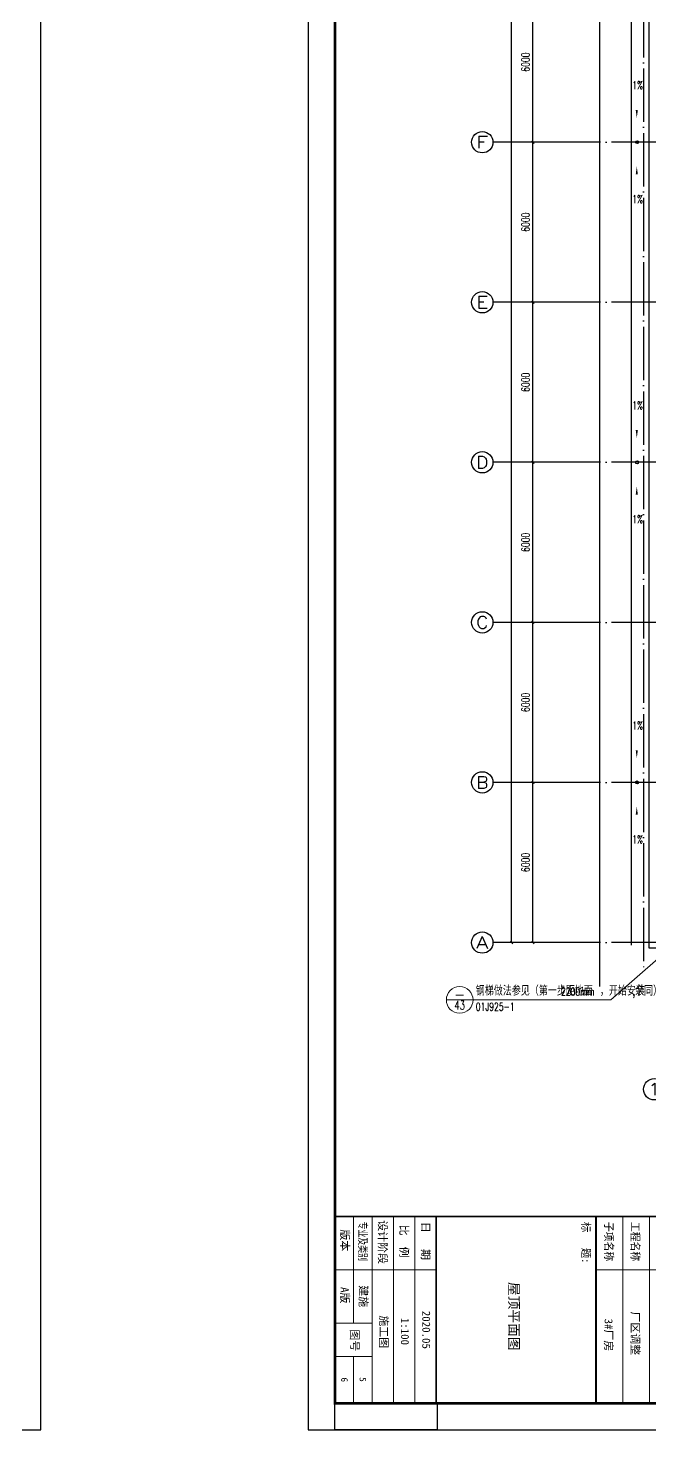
# Model space of a CAD drawing. Extents: x 683431 to 951238, y -788560 to -543702.
# Drawn here: x 881327 to 904660, y -719850 to -667300 of the extents above; entities that cross this region are included whole.
import ezdxf
from ezdxf.enums import TextEntityAlignment as Align

# ---------------------------------------------------------------- set-up
doc = ezdxf.new("R2010")
doc.units = 0
doc.header["$LTSCALE"] = 1000
doc.header["$MEASUREMENT"] = 0
doc.linetypes.add('DOTE', pattern=[2.42, 2, -0.2, 0.02, -0.2])
for name, color, linetype in [('AXIS', 3, 'Continuous'), ('AXIS_TEXT', 7, 'Continuous'), ('BZ_标准图框', 7, 'Continuous'), ('DIM_SYMB', 3, 'Continuous'), ('DOTE', 1, 'Continuous'), ('PUB_TEXT', 3, 'Continuous'), ('PUB_TITLE', 4, 'Continuous'), ('RAIL', 163, 'Continuous'), ('TK(图框线)', 45, 'Continuous')]:
    doc.layers.add(name, color=color, linetype=linetype)
doc.layers.add('DIM_IDEN', color=3, linetype='Continuous', lineweight=13)
doc.layers.add('VHSoft_barcode', color=7, linetype='Continuous', plot=False)
doc.styles.add('-宋体', font='', dxfattribs={"width": 0.8})
doc.styles.add('_TCH_AXIS', font='COMPLEX', dxfattribs={"bigfont": 'GBCBIG'})
doc.styles.add('_TCH_DIM', font='SIMPLEX', dxfattribs={"bigfont": 'GBCBIG'})
doc.styles.add('_TCH_DIM_T3', font='SIMPLEX', dxfattribs={"width": 0.705882, "bigfont": 'GBCBIG'})
doc.styles.add('_TCH_LABEL', font='COMPLEX', dxfattribs={"bigfont": 'GBCBIG'})
doc.styles.add('COMPLEX', font='COMPLEX')
doc.styles.add('HT', font='')
doc.styles.add('宋体', font='')
doc.styles.get('-宋体').set_extended_font_data('SimSun')
doc.styles.get('HT').set_extended_font_data('SimHei')
doc.styles.get('宋体').set_extended_font_data('SimSun')
doc.dimstyles.new('_TCH_ARCH&&100', dxfattribs={"dimtxt": 297.5, "dimasz": 100, "dimexe": 250, "dimexo": 300, "dimgap": 126.25, "dimtad": 1, "dimdec": 0, "dimzin": 0, "dimdsep": 46, "dimtxsty": '_TCH_DIM_T3', "dimblk": 'ARCHTICK', "dimcen": 0.09, "dimazin": 2, "dimtfac": 1, "dimtdec": 0, "dimtix": 1, "dimtmove": 2, "dimatfit": 3, "dimfxl": 0, "dimtolj": 1, "dimtzin": 0, "dimarcsym": 0})

# ---------------------------------------------------------------- blocks, each defined once
blk = doc.blocks.new('ht34rwe4')
h = blk.add_hatch(color=1)
h.paths.add_polyline_path([(738520, -622688), (738520, -619537), (737594, -619537), (737003, -620561), (735676, -620561), (735676, -619844), (735676, -619537), (735369, -619537), (735369, -620868), (737180, -620868), (737771, -619844), (738213, -619844), (738213, -622381), (738059, -622381), (737468, -621357), (735369, -621357), (735369, -622688), (735676, -622688), (735676, -622381), (735676, -621869), (737172, -621869), (737645, -622688)])
h.paths.add_polyline_path([(737822, -622381), (737349, -621562), (735676, -621562), (735676, -621459), (737409, -621459), (737941, -622381)], flags=16)
h = blk.add_hatch(color=1)
h.paths.add_polyline_path([(737468, -622688), (737290, -622381), (737058, -622381), (737058, -622688)])
h.paths.add_polyline_path([(736905, -622381), (736649, -622381), (736649, -622688), (736905, -622688)])
h.paths.add_polyline_path([(736495, -622381), (736239, -622381), (736239, -622688), (736495, -622688)])
h.paths.add_polyline_path([(735829, -622688), (736085, -622688), (736085, -622381), (735829, -622381)])
h.paths.add_polyline_path([(736884, -620356), (737062, -620049), (735881, -620049), (735881, -620356)])
h.paths.add_polyline_path([(737417, -619537), (737058, -619537), (737058, -619844), (737239, -619844)])
h.paths.add_polyline_path([(736905, -619537), (736649, -619537), (736649, -619844), (736905, -619844)])
h.paths.add_polyline_path([(736239, -619844), (736495, -619844), (736495, -619537), (736239, -619537)])
h.paths.add_polyline_path([(736085, -619844), (736085, -619537), (735829, -619537), (735829, -619844)])
for points in [[(735676, -619537), (735369, -619537), (735369, -620868), (737180, -620868), (737771, -619844), (738213, -619844), (738213, -622381), (738059, -622381), (737468, -621357), (735369, -621357), (735369, -622688), (735676, -622688)], [(735676, -619537), (735676, -619844)], [(735676, -621869), (737172, -621869), (737645, -622688), (738520, -622688), (738520, -619537), (737594, -619537), (737003, -620561), (735676, -620561), (735676, -619844)], [(737417, -619537), (737058, -619537), (737058, -619844), (737239, -619844)], [(737417, -619537), (737239, -619844)], [(737941, -622381), (737409, -621459), (735676, -621459)], [(735676, -621562), (735676, -621459)], [(737822, -622381), (737349, -621562), (735676, -621562)], [(735676, -622381), (735676, -621869)], [(737645, -622688), (737316, -622118)], [(735676, -622381), (735676, -622688)], [(737290, -622381), (737058, -622381), (737058, -622688), (737468, -622688)], [(737468, -622688), (737290, -622381)], [(737941, -622381), (737822, -622381)]]:
    blk.add_lwpolyline(points)
for points in [[(736085, -619537), (735829, -619537), (735829, -619844), (736085, -619844)], [(736495, -619537), (736239, -619537), (736239, -619844), (736495, -619844)], [(736905, -619537), (736649, -619537), (736649, -619844), (736905, -619844)], [(736884, -620356), (737062, -620049), (735881, -620049), (735881, -620356)], [(736085, -622381), (735829, -622381), (735829, -622688), (736085, -622688)], [(736495, -622381), (736239, -622381), (736239, -622688), (736495, -622688)], [(736905, -622381), (736649, -622381), (736649, -622688), (736905, -622688)]]:
    blk.add_lwpolyline(points, close=True)
at = {"layer": 'BZ_标准图框'}
for points, const_width in [([(684531, -617629), (741931, -617629)], 70), ([(685231, -617629), (685231, -621629)], 35), ([(685931, -617629), (685931, -624629)], 35), ([(685931, -617629), (685931, -624629)], 35), ([(686731, -617629), (686731, -624629)], 35), ([(687531, -617629), (687531, -624629)], 35), ([(688331, -617629), (688331, -624629)], 70), ([(694331, -617629), (694331, -624629)], 70), ([(695331, -617629), (695331, -624629)], 35), ([(696331, -617629), (696331, -624629)], 35), ([(697331, -617629), (697331, -624629)], 35), ([(698331, -617629), (698331, -624629)], 70), ([(699131, -617629), (699131, -624629)], 35), ([(699131, -617629), (699131, -624629)], 35), ([(699931, -617629), (699931, -624629)], 35), ([(700731, -617629), (700731, -624629)], 35), ([(701531, -617629), (701531, -624629)], 35), ([(702331, -617629), (702331, -624629)], 35), ([(703131, -617629), (703131, -624629)], 35), ([(703931, -617629), (703931, -624629)], 35), ([(704731, -617629), (704731, -624629)], 70), ([(714001, -624629), (714001, -617629)], 50), ([(714801, -624629), (714801, -617629)], 35), ([(715601, -624629), (715601, -617629)], 35), ([(716401, -624629), (716401, -617629)], 35), ([(717201, -624629), (717201, -617629)], 35), ([(718001, -624629), (718001, -617629)], 35), ([(718801, -617629), (718801, -624629)], 70), ([(728819, -617661), (728819, -624661)], 70), ([(684531, -619629), (685931, -619629)], 35), ([(685931, -619629), (688331, -619629)], 35), ([(694331, -619629), (704731, -619629)], 35), ([(718801, -619629), (714001, -619629)], 35), ([(684531, -621629), (685931, -621629)], 35), ([(698330, -622629), (704731, -622629)], 35), ([(718801, -622629), (714001, -622629)], 35), ([(684531, -622879), (685931, -622879)], 35), ([(685231, -622879), (685231, -624629)], 35)]:
    blk.add_lwpolyline(points, dxfattribs=dict(at, const_width=const_width))
at = {"layer": 'VHSoft_barcode'}
blk.add_lwpolyline([(684531, -624629), (688364, -624629), (688364, -625629), (684531, -625629)], close=True, dxfattribs=at)
at = {"layer": 'BZ_标准图框', "style": 'HT'}
for s, height, width, p in [('专业及类别', 300, 0.7, (685428, -617822)), ('标   题:', 300, 0.95, (693803, -617831)), ('子项名称', 300, 0.9, (694662, -617830)), ('工程名称', 300, 0.9, (695653, -617830)), ('建设单位', 300, 0.9, (696639, -617837)), ('工程编号', 300, 0.9, (697693, -617844)), ('专业负责人', 300, 0.7, (700999, -617871)), ('方案设计人', 300, 0.7, (701806, -617872)), ('项目负责人', 300, 0.7, (702608, -617845)), ('给 排 水', 300, 0.85, (715836, -617918)), ('会签', 300, 0.85, (718227, -617923)), ('工程设计证书编号（甲级）：A134023074', 400, 0.6, (732360, -617920)), ('专业', 300, 0.85, (718218, -618665))]:
    blk.add_text(s, height=height, rotation=270, dxfattribs=dict(at, width=width)).set_placement(p)
for s, p in [('设计阶段', (686175, -617770)), ('比  例', (686977, -617938)), ('日   期', (687787, -617826)), ('制   图', (698605, -617874)), ('设   计', (699374, -617897)), ('校   对', (700176, -617903)), ('审   核', (703384, -617844)), ('审   定', (704150, -617857)), ('出图专用章', (713476, -617900)), ('电   气', (714246, -617926)), ('暖   通', (715020, -617936)), ('结   构', (716654, -617927)), ('建   筑', (717439, -617923)), ('注册师印章', (728185, -617930)), ('版本 ', (684754, -618112)), ('会签', (718267, -620191)), ('(正楷)', (718258, -621112)), ('图号', (685126, -621860))]:
    blk.add_text(s, height=300, rotation=270, dxfattribs=at).set_placement(p)
at = {"layer": 'BZ_标准图框', "style": 'HT', "width": 0.5}
blk.add_text('宣城市建筑设计院有限公司', height=700, rotation=270, dxfattribs=at).set_placement((733527, -621091), align=Align.CENTER)
at = {"layer": 'TK(图框线)'}
for s, style, p in [('安徽泰乐玛科技有限公司', 'HT', (696658, -619629)), ('A版', 'HT', (684754, -620273)), ('建施', 'HT', (685454, -620207)), ('P20-067', '宋体', (697648, -620516)), ('胡良东', 'HT', (698555, -620516)), ('胡良东', 'HT', (699391, -620516)), ('李  勇', 'HT', (700131, -620509)), ('罗绎涛', 'HT', (702584, -620476)), ('徐  冬', 'HT', (703371, -620505)), ('董  荣', 'HT', (714252, -620646)), ('张  涛', 'HT', (715847, -620646)), ('周百平', 'HT', (716644, -620646)), ('胡良东', 'HT', (717469, -620646)), ('施工图', 'HT', (686218, -621333)), ('1:100', 'HT', (687011, -621425)), ('2020.05', 'HT', (687811, -621163)), ('厂区调整', 'HT', (695651, -621189))]:
    blk.add_text(s, height=300, rotation=270, dxfattribs=dict(at, style=style)).set_placement(p)
blk = doc.blocks.new('_ArchTick')
at = {"color": 0, "linetype": 'ByBlock', "const_width": 0.4}
blk.add_lwpolyline([(-0.5, -0.5), (0.5, 0.5)], dxfattribs=at)
blk = doc.blocks.new('*D151')
at = {"layer": 'AXIS', "color": 0, "lineweight": -2}
for p, q in [((902468, -695578), (900018, -695578)), ((900268, -701578), (900268, -695578)), ((902468, -701578), (900018, -701578))]:
    blk.add_line(p, q, dxfattribs=at)
at = {"layer": 'Defpoints', "color": 0}
for p in [(900268, -695578), (902768, -695578), (902768, -701578)]:
    blk.add_point(p, dxfattribs=at)
at = {"layer": 'AXIS', "color": 0, "lineweight": -2, "xscale": 100, "yscale": 100, "zscale": 100}
for p, rotation in [((900268, -695578), 90), ((900268, -701578), 270)]:
    blk.add_blockref('_ArchTick', p, dxfattribs=dict(at, rotation=rotation))
at = {"layer": 'AXIS', "color": 0, "insert": (899993, -698578), "char_height": 297.5, "attachment_point": 5, "rotation": 90, "style": '_TCH_DIM_T3'}
blk.add_mtext('\\A1;6000', dxfattribs=at)
blk = doc.blocks.new('*D152')
at = {"layer": 'AXIS', "color": 0, "lineweight": -2}
for p, q in [((902468, -689578), (900018, -689578)), ((900268, -695578), (900268, -689578)), ((902468, -695578), (900018, -695578))]:
    blk.add_line(p, q, dxfattribs=at)
at = {"layer": 'Defpoints', "color": 0}
for p in [(900268, -689578), (902768, -689578), (902768, -695578)]:
    blk.add_point(p, dxfattribs=at)
at = {"layer": 'AXIS', "color": 0, "lineweight": -2, "xscale": 100, "yscale": 100, "zscale": 100}
for p, rotation in [((900268, -689578), 90), ((900268, -695578), 270)]:
    blk.add_blockref('_ArchTick', p, dxfattribs=dict(at, rotation=rotation))
at = {"layer": 'AXIS', "color": 0, "insert": (899993, -692578), "char_height": 297.5, "attachment_point": 5, "rotation": 90, "style": '_TCH_DIM_T3'}
blk.add_mtext('\\A1;6000', dxfattribs=at)
blk = doc.blocks.new('*D153')
at = {"layer": 'AXIS', "color": 0, "lineweight": -2}
for p, q in [((902468, -683578), (900018, -683578)), ((900268, -689578), (900268, -683578)), ((902468, -689578), (900018, -689578))]:
    blk.add_line(p, q, dxfattribs=at)
at = {"layer": 'Defpoints', "color": 0}
for p in [(900268, -683578), (902768, -683578), (902768, -689578)]:
    blk.add_point(p, dxfattribs=at)
at = {"layer": 'AXIS', "color": 0, "lineweight": -2, "xscale": 100, "yscale": 100, "zscale": 100}
for p, rotation in [((900268, -683578), 90), ((900268, -689578), 270)]:
    blk.add_blockref('_ArchTick', p, dxfattribs=dict(at, rotation=rotation))
at = {"layer": 'AXIS', "color": 0, "insert": (899993, -686578), "char_height": 297.5, "attachment_point": 5, "rotation": 90, "style": '_TCH_DIM_T3'}
blk.add_mtext('\\A1;6000', dxfattribs=at)
blk = doc.blocks.new('*D154')
at = {"layer": 'AXIS', "color": 0, "lineweight": -2}
for p, q in [((902468, -677578), (900018, -677578)), ((900268, -683578), (900268, -677578)), ((902468, -683578), (900018, -683578))]:
    blk.add_line(p, q, dxfattribs=at)
at = {"layer": 'Defpoints', "color": 0}
for p in [(900268, -677578), (902768, -677578), (902768, -683578)]:
    blk.add_point(p, dxfattribs=at)
at = {"layer": 'AXIS', "color": 0, "lineweight": -2, "xscale": 100, "yscale": 100, "zscale": 100}
for p, rotation in [((900268, -677578), 90), ((900268, -683578), 270)]:
    blk.add_blockref('_ArchTick', p, dxfattribs=dict(at, rotation=rotation))
at = {"layer": 'AXIS', "color": 0, "insert": (899993, -680578), "char_height": 297.5, "attachment_point": 5, "rotation": 90, "style": '_TCH_DIM_T3'}
blk.add_mtext('\\A1;6000', dxfattribs=at)
blk = doc.blocks.new('*D155')
at = {"layer": 'AXIS', "color": 0, "lineweight": -2}
for p, q in [((902468, -671578), (900018, -671578)), ((900268, -677578), (900268, -671578)), ((902468, -677578), (900018, -677578))]:
    blk.add_line(p, q, dxfattribs=at)
at = {"layer": 'Defpoints', "color": 0}
for p in [(900268, -671578), (902768, -671578), (902768, -677578)]:
    blk.add_point(p, dxfattribs=at)
at = {"layer": 'AXIS', "color": 0, "lineweight": -2, "xscale": 100, "yscale": 100, "zscale": 100}
for p, rotation in [((900268, -671578), 90), ((900268, -677578), 270)]:
    blk.add_blockref('_ArchTick', p, dxfattribs=dict(at, rotation=rotation))
at = {"layer": 'AXIS', "color": 0, "insert": (899993, -674578), "char_height": 297.5, "attachment_point": 5, "rotation": 90, "style": '_TCH_DIM_T3'}
blk.add_mtext('\\A1;6000', dxfattribs=at)
blk = doc.blocks.new('*D156')
at = {"layer": 'AXIS', "color": 0, "lineweight": -2}
for p, q in [((902468, -665578), (900018, -665578)), ((900268, -671578), (900268, -665578)), ((902468, -671578), (900018, -671578))]:
    blk.add_line(p, q, dxfattribs=at)
at = {"layer": 'Defpoints', "color": 0}
for p in [(900268, -665578), (902768, -665578), (902768, -671578)]:
    blk.add_point(p, dxfattribs=at)
at = {"layer": 'AXIS', "color": 0, "lineweight": -2, "xscale": 100, "yscale": 100, "zscale": 100}
for p, rotation in [((900268, -665578), 90), ((900268, -671578), 270)]:
    blk.add_blockref('_ArchTick', p, dxfattribs=dict(at, rotation=rotation))
at = {"layer": 'AXIS', "color": 0, "insert": (899993, -668578), "char_height": 297.5, "attachment_point": 5, "rotation": 90, "style": '_TCH_DIM_T3'}
blk.add_mtext('\\A1;6000', dxfattribs=at)
blk = doc.blocks.new('*D163')
at = {"layer": 'AXIS', "color": 0, "lineweight": -2}
for p, q in [((902468, -629578), (899218, -629578)), ((899468, -701578), (899468, -629578)), ((902468, -701578), (899218, -701578))]:
    blk.add_line(p, q, dxfattribs=at)
at = {"layer": 'Defpoints', "color": 0}
for p in [(899468, -629578), (902768, -629578), (902768, -701578)]:
    blk.add_point(p, dxfattribs=at)
at = {"layer": 'AXIS', "color": 0, "lineweight": -2, "xscale": 100, "yscale": 100, "zscale": 100}
for p, rotation in [((899468, -629578), 90), ((899468, -701578), 270)]:
    blk.add_blockref('_ArchTick', p, dxfattribs=dict(at, rotation=rotation))
at = {"layer": 'AXIS', "color": 0, "insert": (899193, -665578), "char_height": 297.5, "attachment_point": 5, "rotation": 90, "style": '_TCH_DIM_T3'}
blk.add_mtext('\\A1;72000', dxfattribs=at)
blk = doc.blocks.new('_AXISO')
blk.add_circle((0, 0), 0.5)
at = {"layer": 'AXIS_TEXT', "style": 'COMPLEX', "width": 1.041667}
blk.add_attdef('A', text='', height=0.56, dxfattribs=at).set_placement((-0.25, -0.28), (0.25, -0.28), align=Align.FIT)

msp = doc.modelspace()

# ---------------------------------------------------------------- linework, layer by layer
at = {"layer": 'AXIS'}
for p, q in [((902768.5, -671578.1), (898768.5, -671578.1)), ((902768.5, -677578.1), (898768.5, -677578.1)), ((902768.5, -683578.1), (898768.5, -683578.1)), ((902768.5, -689578.1), (898768.5, -689578.1)), ((902768.5, -695578.1), (898768.5, -695578.1)), ((902768.5, -701578.1), (898768.5, -701578.1))]:
    msp.add_line(p, q, dxfattribs=at)
at = {"layer": 'DIM_IDEN'}
for p, q in [((905073.5, -702084.8), (903191.1, -703730)), ((898021.3, -703730), (897021.3, -703730)), ((903191.1, -703730), (898021.3, -703730))]:
    msp.add_line(p, q, dxfattribs=at)
msp.add_circle((897521.3, -703730), 500, dxfattribs=at)
at = {"layer": 'DIM_SYMB'}
msp.add_lwpolyline([(902768.5, -626625.6), (902768.5, -664814.4), (902978.5, -664890.9), (902558.5, -664964.9), (902768.5, -665039.4), (902768.5, -703228.3)], dxfattribs=at)
for points in [[(904164.9, -669662.8, 0, 0, 0), (904164.9, -670669.5, 0, 80, 0), (904164.9, -670369.5, 0, 0, 0)], [(904164.9, -673493.5, 0, 0, 0), (904164.9, -672486.7, 0, 80, 0), (904164.9, -672786.7, 0, 0, 0)], [(904164.9, -681662.8, 0, 0, 0), (904164.9, -682669.5, 0, 80, 0), (904164.9, -682369.5, 0, 0, 0)], [(904164.9, -685493.5, 0, 0, 0), (904164.9, -684486.7, 0, 80, 0), (904164.9, -684786.7, 0, 0, 0)], [(904164.9, -693662.8, 0, 0, 0), (904164.9, -694669.5, 0, 80, 0), (904164.9, -694369.5, 0, 0, 0)], [(904164.9, -697493.5, 0, 0, 0), (904164.9, -696486.7, 0, 80, 0), (904164.9, -696786.7, 0, 0, 0)]]:
    msp.add_lwpolyline(points, format="xyseb", dxfattribs=at)
at = {"layer": 'DOTE', "linetype": 'DOTE'}
for p, q in [((904418.5, -627678.1), (904418.5, -702578.1)), ((941518.5, -671578.1), (902768.5, -671578.1)), ((941518.5, -677578.1), (902768.5, -677578.1)), ((941518.5, -683578.1), (902768.5, -683578.1)), ((941518.5, -689578.1), (902768.5, -689578.1)), ((941518.5, -695578.1), (902768.5, -695578.1)), ((941518.5, -701578.1), (902768.5, -701578.1))]:
    msp.add_line(p, q, dxfattribs=at)
at = {"layer": 'PUB_TITLE'}
for points in [[(822402.4, -719849.5), (881802.4, -719849.5), (881802.4, -614749.5), (822402.4, -614749.5)], [(891838.2, -719849.5), (951238.2, -719849.5), (951238.2, -614749.5), (891838.2, -614749.5)]]:
    msp.add_lwpolyline(points, close=True, dxfattribs=at)
at = {"layer": 'PUB_TITLE', "const_width": 100}
msp.add_lwpolyline([(892838.2, -718849.5), (950238.2, -718849.5), (950238.2, -617249.5), (892838.2, -617249.5)], close=True, dxfattribs=at)
at = {"layer": 'RAIL', "ltscale": 0.5}
msp.add_line((903968.5, -701678.1), (903968.5, -647678.1), dxfattribs=at)
msp.add_lwpolyline([(904618.5, -701778.1), (940618.5, -701778.1), (940618.5, -629378.1), (904618.5, -629378.1)], close=True, dxfattribs=at)
at = {"layer": 'RAIL', "ltscale": 0.5, "const_width": 0.0001}
for points in [[(902768.5, -701678.1), (904368.5, -701678.1), (904368.5, -647678.1)], [(902768.5, -701778.1), (904468.5, -701778.1), (904468.5, -647678.1)]]:
    msp.add_lwpolyline(points, dxfattribs=at)
at = {"layer": 'RAIL', "ltscale": 0.5}
for centre in [(904173.2, -671578.1), (904173.2, -683578.1), (904173.2, -695578.1)]:
    msp.add_circle(centre, 55, dxfattribs=at)

# ---------------------------------------------------------------- block references
at = {"layer": 'AXIS'}
ref = msp.add_blockref('_AXISO', (898368.5, -671578.1), dxfattribs=dict(at, xscale=800, yscale=800, zscale=800))
ref.add_attrib('A', 'F', dxfattribs={"layer": 'AXIS_TEXT', "ltscale": 0.5, "height": 452.5, "style": '_TCH_AXIS', "width": 1.3125}).set_placement((898142.2, -671804.4), (898594.8, -671804.4), align=Align.FIT)
ref = msp.add_blockref('_AXISO', (898368.5, -677578.1), dxfattribs=dict(at, xscale=800, yscale=800, zscale=800))
ref.add_attrib('A', 'E', dxfattribs={"layer": 'AXIS_TEXT', "ltscale": 0.5, "height": 452.5, "style": '_TCH_AXIS', "width": 1.3125}).set_placement((898142.2, -677804.4), (898594.8, -677804.4), align=Align.FIT)
ref = msp.add_blockref('_AXISO', (898368.5, -683578.1), dxfattribs=dict(at, xscale=800, yscale=800, zscale=800))
ref.add_attrib('A', 'D', dxfattribs={"layer": 'AXIS_TEXT', "ltscale": 0.5, "height": 452.5, "style": '_TCH_AXIS', "width": 1.235294}).set_placement((898142.2, -683804.4), (898594.8, -683804.4), align=Align.FIT)
ref = msp.add_blockref('_AXISO', (898368.5, -689578.1), dxfattribs=dict(at, xscale=800, yscale=800, zscale=800))
ref.add_attrib('A', 'C', dxfattribs={"layer": 'AXIS_TEXT', "ltscale": 0.5, "height": 452.5, "style": '_TCH_AXIS', "width": 1.4}).set_placement((898142.2, -689804.4), (898594.8, -689804.4), align=Align.FIT)
ref = msp.add_blockref('_AXISO', (898368.5, -695578.1), dxfattribs=dict(at, xscale=800, yscale=800, zscale=800))
ref.add_attrib('A', 'B', dxfattribs={"layer": 'AXIS_TEXT', "ltscale": 0.5, "height": 452.5, "style": '_TCH_AXIS', "width": 1.235294}).set_placement((898142.2, -695804.4), (898594.8, -695804.4), align=Align.FIT)
ref = msp.add_blockref('_AXISO', (898368.5, -701578.1), dxfattribs=dict(at, xscale=800, yscale=800, zscale=800))
ref.add_attrib('A', 'A', dxfattribs={"layer": 'AXIS_TEXT', "ltscale": 0.5, "height": 452.5, "style": '_TCH_AXIS', "width": 1.166667}).set_placement((898142.2, -701804.4), (898594.8, -701804.4), align=Align.FIT)
ref = msp.add_blockref('_AXISO', (904818.5, -707078.1), dxfattribs=dict(at, xscale=800, yscale=800, zscale=800))
ref.add_attrib('A', '1', dxfattribs={"layer": 'AXIS_TEXT', "ltscale": 0.5, "height": 452.5, "style": '_TCH_AXIS', "width": 2.333333}).set_placement((904592.2, -707304.4), (905044.8, -707304.4), align=Align.FIT)
at = {"layer": 'RAIL'}
msp.add_blockref('ht34rwe4', (208307.4, -94220.8), dxfattribs=at)

# ---------------------------------------------------------------- texts
at = {"layer": 'PUB_TEXT', "width": 0.705882}
for s, style, p in [('1%', '_TCH_DIM', (903994.9, -669592.8)), ('1%', '_TCH_DIM', (903994.9, -673860.9)), ('1%', '_TCH_DIM', (903994.9, -681592.8)), ('1%', '_TCH_DIM', (903994.9, -685860.9)), ('1%', '_TCH_DIM', (903994.9, -693592.8)), ('1%', '_TCH_DIM', (903994.9, -697860.9)), ('2200mm', '_TCH_LABEL', (901320.9, -703566.1)), (',', '_TCH_LABEL', (904009.7, -703566.1)), ('01J925-1', '_TCH_LABEL', (898126.3, -704133.7))]:
    msp.add_text(s, height=297.5, dxfattribs=dict(at, style=style)).set_placement(p)
at = {"layer": 'PUB_TEXT', "style": '_TCH_LABEL'}
for s, height, width, p, p2 in [('-', 322, 1.458333, (897320, -703689.7), (897722.5, -703689.7)), ('43', 321.99, 0.75, (897320, -704092.2), (897722.5, -704092.2))]:
    msp.add_text(s, height=height, dxfattribs=dict(at, width=width)).set_placement(p, p2, align=Align.FIT)
for s, height, p in [('钢梯做法参见（第一步距地面', 337.589, (898126.3, -703566.1)), ('，开始安装', 337.59, (902780.9, -703566.1)), ('余同）', 337.59, (904099.7, -703566.1))]:
    msp.add_text(s, height=height, dxfattribs=at).set_placement(p)
at = {"layer": 'TK(图框线)'}
for s, height, style, p in [('屋顶平面图', 377.64, '宋体', (899371.1, -714300.6)), ('3#厂房', 300, 'HT', (902958.6, -715676.7))]:
    msp.add_text(s, height=height, rotation=270, dxfattribs=dict(at, style=style)).set_placement(p)
at = {"layer": 'TK(图框线)', "style": '-宋体'}
for s, p in [('6', (893074.4, -717966.8)), ('5', (893765.9, -717958.2))]:
    msp.add_text(s, height=250, rotation=270, dxfattribs=at).set_placement(p, align=Align.CENTER)

# ---------------------------------------------------------------- dimensions: what is measured, and where the dimension line sits
at = {"layer": 'AXIS'}
for p1, p2, distance, picture, middle in [((902768.5, -701578.1), (902768.5, -629578.1), 3300, '*D163', (899193.5, -665578.1)), ((902768.5, -671578.1), (902768.5, -665578.1), 2500, '*D156', (899993.5, -668578.1)), ((902768.5, -677578.1), (902768.5, -671578.1), 2500, '*D155', (899993.5, -674578.1)), ((902768.5, -683578.1), (902768.5, -677578.1), 2500, '*D154', (899993.5, -680578.1)), ((902768.5, -689578.1), (902768.5, -683578.1), 2500, '*D153', (899993.5, -686578.1)), ((902768.5, -695578.1), (902768.5, -689578.1), 2500, '*D152', (899993.5, -692578.1)), ((902768.5, -701578.1), (902768.5, -695578.1), 2500, '*D151', (899993.5, -698578.1))]:
    dim = msp.add_aligned_dim(p1=p1, p2=p2, distance=distance, dimstyle='_TCH_ARCH&&100', dxfattribs=at)
    dim.commit()
    dim.dimension.update_dxf_attribs({"geometry": picture, "text_midpoint": middle})

doc.saveas('drawing.dxf')
